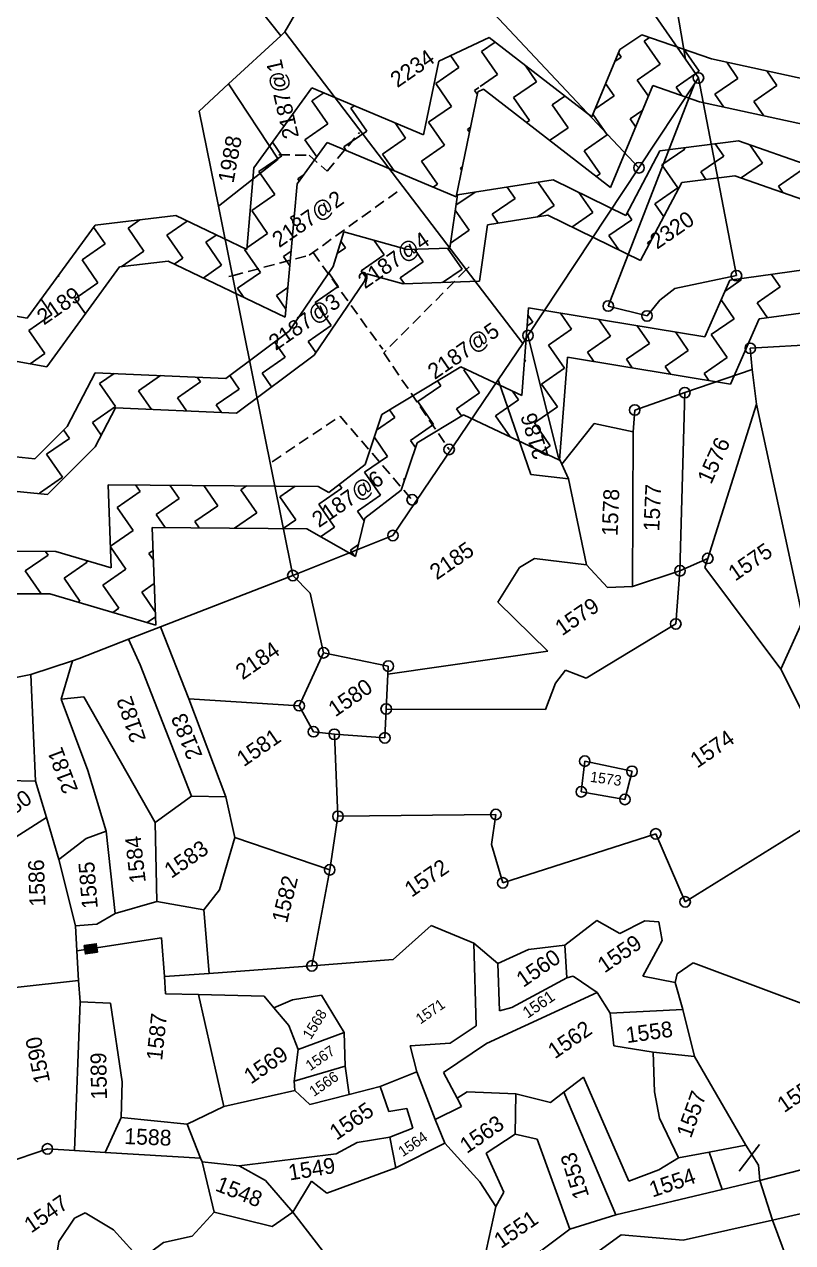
# Model space of a CAD drawing. Header units: metres. Extents: x 309685 to 314009, y 1915455 to 1919798.
# Drawn here: x 312375 to 312729, y 1916386 to 1916948 of the extents above; entities that cross this region are included whole.
import ezdxf

# ---------------------------------------------------------------- set-up
doc = ezdxf.new("R2010")
doc.units = ezdxf.units.M
doc.linetypes.add('DASHED', pattern=[0.75, 0.5, -0.25])
for name, color, linetype in [('POLY_HATCH', 12, 'Continuous'), ('POLY_PARCEL', 6, 'Continuous'), ('POLY_SUBPARCEL', 6, 'DASHED'), ('TEXT_PARCEL', 7, 'Continuous')]:
    doc.layers.add(name, color=color, linetype=linetype)
doc.styles.add('TEXT_MAP', font='')
doc.styles.get('TEXT_MAP').set_extended_font_data('Kruti Dev 050')
doc.dimstyles.get("Standard").update_dxf_attribs({"dimtxt": 0.18, "dimasz": 0.18, "dimexe": 0.18, "dimexo": 0.0625, "dimgap": 0.09, "dimtad": 0, "dimtih": 1, "dimtoh": 1, "dimdec": 4, "dimzin": 0, "dimdsep": 46, "dimtxsty": 'Standard', "dimcen": 0.09, "dimadec": 0, "dimazin": 0, "dimtfac": 1, "dimtdec": 4, "dimtofl": 0, "dimtmove": 0, "dimatfit": 3, "dimfxl": 1, "dimtolj": 1, "dimtzin": 0, "dimarcsym": 0})

msp = doc.modelspace()

# ---------------------------------------------------------------- hatches: boundary and pattern name
msp.add_hatch(color=256).paths.add_polyline_path([(312408.84, 1916520.26), (312408.24, 1916524.12), (312402.66, 1916523.24), (312403.26, 1916519.38)])

# ---------------------------------------------------------------- linework, layer by layer
msp.add_lwpolyline([(312402.66, 1916523.24), (312408.24, 1916524.12), (312408.84, 1916520.26), (312403.26, 1916519.38)], close=True)
for centre in [(312685.89, 1916923.22), (312658.48, 1916881.79), (312703.41, 1916832.08), (312644.33, 1916818.07), (312662.19, 1916813.5), (312607.32, 1916804.45), (312709.8, 1916798.58), (312679.62, 1916778.13), (312656.52, 1916770.13), (312570.96, 1916751.96), (312553.93, 1916728.74), (312545.05, 1916712.26), (312690.22, 1916701.72), (312677.38, 1916696.02), (312498.94, 1916693.81), (312675.46, 1916671.52), (312513.06, 1916658.2), (312542.92, 1916652.08), (312501.83, 1916633.8), (312541.96, 1916632.28), (312508.41, 1916621.82), (312518.05, 1916620.64), (312541.32, 1916618.99), (312633.48, 1916608.28), (312655.27, 1916603.57), (312631.88, 1916594.13), (312652.02, 1916590.59), (312519.72, 1916582.83), (312592.5, 1916583.7), (312666.25, 1916574.75), (312515.91, 1916558.18), (312595.67, 1916552.15), (312679.77, 1916543.38), (312507.68, 1916513.87), (312385.75, 1916429.51)]:
    msp.add_circle(centre, 2.42)
at = {"layer": 'POLY_HATCH'}
for p, q in [((312589.45, 1916941.85), (312566.29, 1916931.01)), ((312636.72, 1916905.22), (312589.45, 1916941.85)), ((312659.83, 1916943.12), (312649.64, 1916936.28)), ((312691.94, 1916932.01), (312659.83, 1916943.12)), ((312649.64, 1916936.28), (312636.72, 1916905.22)), ((312566.29, 1916931.01), (312559.18, 1916896.94)), ((312734.89, 1916922.6), (312691.94, 1916932.01)), ((312507.72, 1916918.67), (312481, 1916881.8)), ((312559.18, 1916896.94), (312507.72, 1916918.67)), ((312584.24, 1916916.81), (312574.15, 1916868.4)), ((312586.8, 1916918), (312584.24, 1916916.81)), ((312645.34, 1916872.64), (312586.8, 1916918)), ((312664.91, 1916919.69), (312645.34, 1916872.64)), ((312686.39, 1916912.27), (312664.91, 1916919.69)), ((312735.32, 1916901.55), (312686.39, 1916912.27)), ((312668.1, 1916889.66), (312704.4, 1916894.24)), ((312704.4, 1916894.24), (312737.73, 1916882.56)), ((312514.75, 1916893.47), (312500.9, 1916874.35)), ((312574.15, 1916868.4), (312514.75, 1916893.47)), ((312652.38, 1916859.87), (312668.1, 1916889.66)), ((312481, 1916881.8), (312477.64, 1916844.1)), ((312678.21, 1916875.05), (312702.69, 1916878.14)), ((312702.69, 1916878.14), (312740.09, 1916865.03)), ((312500.9, 1916874.35), (312495.42, 1916812.93)), ((312574.79, 1916869.35), (312618.98, 1916876.22)), ((312618.98, 1916876.22), (312652.38, 1916859.87)), ((312659.19, 1916838.99), (312678.21, 1916875.05)), ((312571.23, 1916844.81), (312574.79, 1916869.35)), ((312588.71, 1916855.57), (312616.5, 1916859.89)), ((312616.5, 1916859.89), (312659.19, 1916838.99)), ((312407.73, 1916855.36), (312376.48, 1916812.46)), ((312444.89, 1916859.73), (312407.73, 1916855.36)), ((312477.64, 1916844.1), (312444.89, 1916859.73)), ((312584.94, 1916829.53), (312588.71, 1916855.57)), ((312517.56, 1916836.32), (312522.34, 1916852.25)), ((312522.34, 1916852.25), (312551.64, 1916844.1)), ((312551.64, 1916844.1), (312571.23, 1916844.81)), ((312441.41, 1916838.71), (312419.01, 1916836.07)), ((312495.42, 1916812.93), (312441.41, 1916838.71)), ((312700.39, 1916830), (312757.65, 1916837.96)), ((312419.01, 1916836.07), (312385.51, 1916790.08)), ((312497.16, 1916806.45), (312517.56, 1916836.32)), ((312531.95, 1916829.45), (312532.99, 1916832.93)), ((312532.99, 1916832.93), (312549.77, 1916828.26)), ((312508.69, 1916795.38), (312531.95, 1916829.45)), ((312549.77, 1916828.26), (312584.94, 1916829.53)), ((312688.88, 1916803.87), (312700.39, 1916830)), ((312376.48, 1916812.46), (312313.76, 1916823.51)), ((312604.47, 1916776.84), (312607.6, 1916817.2)), ((312607.6, 1916817.2), (312688.88, 1916803.87)), ((312713.9, 1916812.12), (312756.98, 1916818.11)), ((312700.68, 1916782.1), (312713.9, 1916812.12)), ((312467.98, 1916784.7), (312497.16, 1916806.45)), ((312385.51, 1916790.08), (312314.54, 1916802.58)), ((312472.9, 1916768.72), (312508.69, 1916795.38)), ((312621.78, 1916747.02), (312625.46, 1916794.44)), ((312625.46, 1916794.44), (312700.68, 1916782.1)), ((312394.87, 1916762.58), (312407.79, 1916787.29)), ((312407.79, 1916787.29), (312467.98, 1916784.7)), ((312539.9, 1916768.07), (312576.38, 1916790.1)), ((312576.38, 1916790.1), (312604.47, 1916776.84)), ((312407.73, 1916753.17), (312417.11, 1916771.11)), ((312417.11, 1916771.11), (312472.9, 1916768.72)), ((312532.19, 1916745.06), (312539.9, 1916768.07)), ((312556.18, 1916755.04), (312577.51, 1916767.92)), ((312577.51, 1916767.92), (312621.78, 1916747.02)), ((312379.99, 1916747.56), (312394.87, 1916762.58)), ((312385.87, 1916731.11), (312407.73, 1916753.17)), ((312548.87, 1916733.24), (312556.18, 1916755.04)), ((312344.27, 1916751.28), (312379.99, 1916747.56)), ((312515.49, 1916732.07), (312532.19, 1916745.06)), ((312342.28, 1916735.64), (312385.87, 1916731.11)), ((312415.17, 1916697.44), (312413.75, 1916735.69)), ((312413.75, 1916735.69), (312510.57, 1916734.87)), ((312510.57, 1916734.87), (312515.49, 1916732.07)), ((312532.17, 1916720.25), (312548.87, 1916733.24)), ((312527.82, 1916702.56), (312532.17, 1916720.25)), ((312435.73, 1916670.98), (312434.07, 1916715.95)), ((312434.07, 1916715.95), (312505.32, 1916715.34)), ((312505.32, 1916715.34), (312527.82, 1916702.56)), ((312333.49, 1916705.04), (312389.68, 1916704.95)), ((312389.68, 1916704.95), (312415.17, 1916697.44)), ((312349.52, 1916685.44), (312386.84, 1916685.38)), ((312386.84, 1916685.38), (312435.73, 1916670.98))]:
    msp.add_line(p, q, dxfattribs=at)
at = {"layer": 'POLY_HATCH', "linetype": 'Continuous'}
for p, q in [((312585.96, 1916935.34), (312592.25, 1916939.69)), ((312660.94, 1916940.17), (312663.41, 1916941.88)), ((312668.26, 1916929.57), (312660.94, 1916940.17)), ((312575.36, 1916928.02), (312571.58, 1916933.49)), ((312593.29, 1916924.74), (312585.96, 1916935.34)), ((312650.34, 1916932.85), (312649.01, 1916934.77)), ((312686.19, 1916926.3), (312679.19, 1916936.42)), ((312564.76, 1916920.69), (312575.36, 1916928.02)), ((312611.21, 1916921.47), (312605.98, 1916929.04)), ((312647.35, 1916930.78), (312650.34, 1916932.85)), ((312657.66, 1916922.25), (312668.26, 1916929.57)), ((312704.11, 1916923.02), (312698.97, 1916930.47)), ((312585.26, 1916919.2), (312593.29, 1916924.74)), ((312662.85, 1916914.74), (312657.66, 1916922.25)), ((312675.59, 1916918.97), (312686.19, 1916926.3)), ((312693.51, 1916915.7), (312704.11, 1916923.02)), ((312722.04, 1916919.75), (312717.42, 1916926.43)), ((312507.72, 1916912.59), (312513.17, 1916916.36)), ((312572.09, 1916910.09), (312564.76, 1916920.69)), ((312582.69, 1916917.42), (312584.66, 1916918.78)), ((312583.98, 1916915.55), (312582.69, 1916917.42)), ((312600.61, 1916914.15), (312611.21, 1916921.47)), ((312647.06, 1916914.92), (312643.12, 1916920.62)), ((312678.29, 1916915.07), (312675.59, 1916918.97)), ((312711.44, 1916912.42), (312722.04, 1916919.75)), ((312515.04, 1916901.99), (312507.72, 1916912.59)), ((312525.64, 1916909.32), (312527.24, 1916910.42)), ((312607.94, 1916903.55), (312600.61, 1916914.15)), ((312618.54, 1916910.87), (312624.3, 1916914.85)), ((312625.87, 1916900.27), (312618.54, 1916910.87)), ((312638.21, 1916908.8), (312647.06, 1916914.92)), ((312697.58, 1916909.81), (312693.51, 1916915.7)), ((312716.04, 1916905.77), (312711.44, 1916912.42)), ((312532.97, 1916898.72), (312525.64, 1916909.32)), ((312561.49, 1916902.77), (312572.09, 1916910.09)), ((312643.79, 1916897), (312637.24, 1916906.48)), ((312654.39, 1916904.32), (312660.19, 1916908.33)), ((312504.44, 1916894.67), (312515.04, 1916901.99)), ((312550.89, 1916895.44), (312546.02, 1916902.5)), ((312568.82, 1916892.17), (312561.49, 1916902.77)), ((312579.42, 1916899.49), (312580.84, 1916900.48)), ((312580.35, 1916898.14), (312579.42, 1916899.49)), ((312606.63, 1916902.64), (312607.94, 1916903.55)), ((312617.31, 1916894.36), (312625.87, 1916900.27)), ((312656.97, 1916900.59), (312654.39, 1916904.32)), ((312493.84, 1916887.34), (312489.54, 1916893.57)), ((312509.9, 1916886.77), (312504.44, 1916894.67)), ((312522.37, 1916891.39), (312532.97, 1916898.72)), ((312540.29, 1916888.12), (312550.89, 1916895.44)), ((312633.19, 1916889.67), (312643.79, 1916897)), ((312523.47, 1916889.79), (312522.37, 1916891.39)), ((312545.59, 1916880.45), (312540.29, 1916888.12)), ((312558.22, 1916884.84), (312568.82, 1916892.17)), ((312640.52, 1916879.07), (312633.19, 1916889.67)), ((312669.04, 1916883.12), (312679.64, 1916890.45)), ((312679.64, 1916890.45), (312679.22, 1916891.06)), ((312697.57, 1916887.17), (312693.62, 1916892.88)), ((312715.49, 1916883.9), (312709.61, 1916892.41)), ((312483.24, 1916880.02), (312493.84, 1916887.34)), ((312565.54, 1916874.24), (312558.22, 1916884.84)), ((312676.37, 1916872.52), (312669.04, 1916883.12)), ((312686.97, 1916879.85), (312697.57, 1916887.17)), ((312705.66, 1916877.1), (312715.49, 1916883.9)), ((312490.57, 1916869.42), (312483.24, 1916880.02)), ((312501.17, 1916876.74), (312504.1, 1916878.77)), ((312501.88, 1916875.71), (312501.17, 1916876.74)), ((312576.14, 1916881.57), (312577.02, 1916882.18)), ((312576.72, 1916880.73), (312576.14, 1916881.57)), ((312638.68, 1916877.8), (312640.52, 1916879.07)), ((312689.31, 1916876.45), (312686.97, 1916879.85)), ((312722.82, 1916873.3), (312733.42, 1916880.62)), ((312563.55, 1916872.87), (312565.54, 1916874.24)), ((312601.39, 1916867.7), (312597.78, 1916872.93)), ((312611.99, 1916875.02), (312612.21, 1916875.17)), ((312619.32, 1916864.42), (312611.99, 1916875.02)), ((312665.77, 1916865.2), (312676.37, 1916872.52)), ((312724.83, 1916870.38), (312722.82, 1916873.3)), ((312479.97, 1916862.09), (312490.57, 1916869.42)), ((312574.08, 1916864.49), (312582.97, 1916870.63)), ((312590.79, 1916860.37), (312601.39, 1916867.7)), ((312637.24, 1916861.15), (312630.83, 1916870.42)), ((312487.29, 1916851.49), (312479.97, 1916862.09)), ((312497.89, 1916858.82), (312499.62, 1916860.01)), ((312580.19, 1916853.04), (312573.77, 1916862.33)), ((312593.58, 1916856.33), (312590.79, 1916860.37)), ((312611.68, 1916859.14), (312619.32, 1916864.42)), ((312627.58, 1916854.47), (312637.24, 1916861.15)), ((312655.17, 1916857.87), (312652.99, 1916861.02)), ((312669.87, 1916859.25), (312665.77, 1916865.2)), ((312412.32, 1916846.67), (312407, 1916854.36)), ((312422.92, 1916853.99), (312428.42, 1916857.79)), ((312440.84, 1916850.72), (312450.21, 1916857.19)), ((312499.33, 1916856.74), (312497.89, 1916858.82)), ((312644.57, 1916850.55), (312655.17, 1916857.87)), ((312430.24, 1916843.39), (312422.92, 1916853.99)), ((312448.17, 1916840.12), (312440.84, 1916850.72)), ((312458.77, 1916847.44), (312463.62, 1916850.79)), ((312477.71, 1916844.87), (312487.29, 1916851.49)), ((312571.56, 1916847.08), (312580.19, 1916853.04)), ((312649.16, 1916843.9), (312644.57, 1916850.55)), ((312401.72, 1916839.34), (312412.32, 1916846.67)), ((312419.78, 1916836.16), (312430.24, 1916843.39)), ((312466.09, 1916836.84), (312458.77, 1916847.44)), ((312476.69, 1916844.17), (312477.03, 1916844.4)), ((312484.02, 1916833.57), (312476.69, 1916844.17)), ((312494.62, 1916840.89), (312498.13, 1916843.32)), ((312519.36, 1916842.33), (312523.14, 1916844.94)), ((312523.14, 1916844.94), (312521.05, 1916847.97)), ((312541.07, 1916841.67), (312536.47, 1916848.32)), ((312558.99, 1916838.39), (312554.97, 1916844.22)), ((312576.92, 1916835.12), (312570.25, 1916844.77)), ((312662.49, 1916847.27), (312664.16, 1916848.43)), ((312663.09, 1916846.4), (312662.49, 1916847.27)), ((312409.04, 1916828.74), (312401.72, 1916839.34)), ((312444.2, 1916837.37), (312448.17, 1916840.12)), ((312497.54, 1916836.67), (312494.62, 1916840.89)), ((312530.47, 1916834.34), (312541.07, 1916841.67)), ((312548.39, 1916831.07), (312558.99, 1916838.39)), ((312390.33, 1916831.47), (312391.12, 1916832.02)), ((312391.12, 1916832.02), (312390.93, 1916832.29)), ((312457.61, 1916830.98), (312466.09, 1916836.84)), ((312473.42, 1916826.24), (312484.02, 1916833.57)), ((312519.87, 1916827.02), (312515.51, 1916833.32)), ((312532.52, 1916831.37), (312530.47, 1916834.34)), ((312567.95, 1916828.92), (312576.92, 1916835.12)), ((312723.59, 1916826.85), (312719.57, 1916832.67)), ((312398.44, 1916821.42), (312409.04, 1916828.74)), ((312476.31, 1916822.05), (312473.42, 1916826.24)), ((312491.34, 1916822.97), (312496.64, 1916826.63)), ((312509.27, 1916819.69), (312519.87, 1916827.02)), ((312550.32, 1916828.28), (312548.39, 1916831.07)), ((312698.16, 1916824.93), (312705.67, 1916830.12)), ((312705.67, 1916830.12), (312705.28, 1916830.68)), ((312712.99, 1916819.52), (312723.59, 1916826.85)), ((312387.84, 1916814.09), (312382.89, 1916821.26)), ((312403.26, 1916814.44), (312398.44, 1916821.42)), ((312495.75, 1916816.6), (312491.34, 1916822.97)), ((312702.39, 1916812.2), (312696.38, 1916820.9)), ((312516.59, 1916809.09), (312509.27, 1916819.69)), ((312717.74, 1916812.66), (312712.99, 1916819.52)), ((312377.24, 1916806.76), (312387.84, 1916814.09)), ((312606.95, 1916808.89), (312609.49, 1916810.65)), ((312609.49, 1916810.65), (312607.33, 1916813.77)), ((312627.42, 1916807.37), (312622.29, 1916814.79)), ((312645.34, 1916804.1), (312639.95, 1916811.9)), ((312691.79, 1916804.87), (312702.39, 1916812.2)), ((312384.57, 1916796.17), (312377.24, 1916806.76)), ((312505.99, 1916801.77), (312516.59, 1916809.09)), ((312616.82, 1916800.05), (312627.42, 1916807.37)), ((312634.74, 1916796.77), (312645.34, 1916804.1)), ((312663.27, 1916800.82), (312657.62, 1916809)), ((312681.19, 1916797.55), (312675.28, 1916806.1)), ((312699.12, 1916794.27), (312691.79, 1916804.87)), ((312395.17, 1916803.49), (312395.4, 1916803.65)), ((312395.22, 1916803.41), (312395.17, 1916803.49)), ((312495.39, 1916794.44), (312490.52, 1916801.5)), ((312509.54, 1916796.63), (312505.99, 1916801.77)), ((312624.14, 1916789.45), (312616.82, 1916800.05)), ((312652.67, 1916793.5), (312663.27, 1916800.82)), ((312377.74, 1916791.45), (312384.57, 1916796.17)), ((312484.79, 1916787.12), (312495.39, 1916794.44)), ((312605.67, 1916792.34), (312606.22, 1916792.72)), ((312606.22, 1916792.72), (312605.75, 1916793.39)), ((312637.75, 1916792.43), (312634.74, 1916796.77)), ((312655.41, 1916789.53), (312652.67, 1916793.5)), ((312670.59, 1916790.22), (312681.19, 1916797.55)), ((312688.52, 1916786.95), (312699.12, 1916794.27)), ((312409.82, 1916782.29), (312416.5, 1916786.91)), ((312489.14, 1916780.82), (312484.79, 1916787.12)), ((312577.69, 1916788.67), (312578.39, 1916789.15)), ((312585.02, 1916778.07), (312577.69, 1916788.67)), ((312613.54, 1916782.12), (312624.14, 1916789.45)), ((312673.08, 1916786.63), (312670.59, 1916790.22)), ((312690.74, 1916783.73), (312688.52, 1916786.95)), ((312417.14, 1916771.69), (312409.82, 1916782.29)), ((312427.74, 1916779.02), (312437.84, 1916786)), ((312445.67, 1916775.74), (312456.27, 1916783.07)), ((312456.27, 1916783.07), (312454.74, 1916785.27)), ((312474.19, 1916779.79), (312469.84, 1916786.09)), ((312556.49, 1916774.02), (312567.09, 1916781.34)), ((312567.09, 1916781.34), (312565.56, 1916783.57)), ((312620.87, 1916771.52), (312613.54, 1916782.12)), ((312433.7, 1916770.4), (312427.74, 1916779.02)), ((312449.84, 1916769.71), (312445.67, 1916775.74)), ((312463.59, 1916772.47), (312474.19, 1916779.79)), ((312574.42, 1916770.74), (312585.02, 1916778.07)), ((312602.94, 1916774.8), (312600.11, 1916778.89)), ((312406.54, 1916764.37), (312417.14, 1916771.69)), ((312465.98, 1916769.02), (312463.59, 1916772.47)), ((312545.89, 1916766.69), (312543.46, 1916770.22)), ((312563.82, 1916763.42), (312556.49, 1916774.02)), ((312576.7, 1916767.44), (312574.42, 1916770.74)), ((312592.34, 1916767.47), (312602.94, 1916774.8)), ((312610.27, 1916764.2), (312620.87, 1916771.52)), ((312537.5, 1916760.89), (312545.89, 1916766.69)), ((312599.06, 1916757.74), (312592.34, 1916767.47)), ((312395.94, 1916757.04), (312393.25, 1916760.94)), ((312410.55, 1916758.56), (312406.54, 1916764.37)), ((312553.22, 1916756.09), (312563.82, 1916763.42)), ((312617.59, 1916753.6), (312610.27, 1916764.2)), ((312385.34, 1916749.72), (312395.94, 1916757.04)), ((312542.62, 1916748.77), (312536.43, 1916757.72)), ((312555.45, 1916752.87), (312553.22, 1916756.09)), ((312613.64, 1916750.86), (312617.59, 1916753.6)), ((312392.67, 1916739.12), (312385.34, 1916749.72)), ((312532.02, 1916741.44), (312542.62, 1916748.77)), ((312382.07, 1916731.79), (312392.67, 1916739.12)), ((312539.34, 1916730.84), (312532.02, 1916741.44)), ((312549.94, 1916738.17), (312550.7, 1916738.69)), ((312550.33, 1916737.6), (312549.94, 1916738.17)), ((312382.28, 1916731.48), (312382.07, 1916731.79)), ((312417.92, 1916725.24), (312428.52, 1916732.57)), ((312428.52, 1916732.57), (312426.43, 1916735.59)), ((312446.44, 1916729.29), (312442.19, 1916735.45)), ((312464.37, 1916726.02), (312457.94, 1916735.32)), ((312474.97, 1916733.34), (312477.59, 1916735.15)), ((312482.29, 1916722.74), (312474.97, 1916733.34)), ((312492.89, 1916730.07), (312499.97, 1916734.96)), ((312510.82, 1916726.79), (312521.42, 1916734.12)), ((312521.42, 1916734.12), (312520.27, 1916735.78)), ((312528.74, 1916723.52), (312539.34, 1916730.84)), ((312425.24, 1916714.64), (312417.92, 1916725.24)), ((312435.84, 1916721.97), (312446.44, 1916729.29)), ((312453.77, 1916718.69), (312464.37, 1916726.02)), ((312500.22, 1916719.47), (312492.89, 1916730.07)), ((312518.14, 1916716.19), (312510.82, 1916726.79)), ((312440.04, 1916715.9), (312435.84, 1916721.97)), ((312472, 1916715.63), (312482.29, 1916722.74)), ((312494.39, 1916715.44), (312500.22, 1916719.47)), ((312531.86, 1916719.01), (312528.74, 1916723.52)), ((312414.8, 1916707.42), (312425.24, 1916714.64)), ((312455.79, 1916715.77), (312453.77, 1916718.69)), ((312511.68, 1916711.73), (312518.14, 1916716.19)), ((312375.52, 1916695.94), (312386.12, 1916703.27)), ((312386.12, 1916703.27), (312384.95, 1916704.96)), ((312421.97, 1916696.72), (312414.81, 1916707.07)), ((312432.57, 1916704.04), (312434.46, 1916705.35)), ((312434.62, 1916701.08), (312432.57, 1916704.04)), ((312525.47, 1916705.59), (312529.2, 1916708.17)), ((312527.4, 1916702.8), (312525.47, 1916705.59)), ((312393.45, 1916692.67), (312404.05, 1916699.99)), ((312404.05, 1916699.99), (312403.41, 1916700.9)), ((312382.81, 1916685.39), (312375.52, 1916695.94)), ((312400.77, 1916682.07), (312393.45, 1916692.67)), ((312411.37, 1916689.39), (312421.97, 1916696.72)), ((312418.7, 1916678.79), (312411.37, 1916689.39)), ((312429.3, 1916686.12), (312435.03, 1916690.08)), ((312435.51, 1916677.13), (312429.3, 1916686.12)), ((312399.97, 1916681.51), (312400.77, 1916682.07)), ((312415.86, 1916676.83), (312418.7, 1916678.79)), ((312431.75, 1916672.15), (312435.59, 1916674.81))]:
    msp.add_line(p, q, dxfattribs=at)
at = {"layer": 'POLY_PARCEL'}
for p, q in [((312632.05, 1917213.7), (312679.91, 1916931.88)), ((312588.96, 1917063.15), (312679.91, 1916931.88)), ((312429.88, 1917023.05), (312493.31, 1916942.57)), ((312531.49, 1917017.03), (312658.48, 1916881.79)), ((312495.29, 1916944.4), (312511.06, 1916972.05)), ((312493.31, 1916942.57), (312495.29, 1916944.4)), ((312578.86, 1916834.84), (312495.29, 1916944.4)), ((312469.28, 1916920.42), (312493.31, 1916942.57)), ((312679.91, 1916931.88), (312685.89, 1916923.22)), ((312685.89, 1916923.22), (312684.13, 1916920.56)), ((312685.89, 1916923.22), (312703.41, 1916832.08)), ((312455.78, 1916907.97), (312469.28, 1916920.42)), ((312469.28, 1916920.42), (312492.11, 1916885.83)), ((312644.33, 1916818.07), (312684.13, 1916920.56)), ((312684.13, 1916920.56), (312658.48, 1916881.79)), ((312464.62, 1916864.07), (312455.78, 1916907.97)), ((312492.11, 1916885.83), (312464.62, 1916864.07)), ((312658.48, 1916881.79), (312607.32, 1916804.45)), ((312471.08, 1916832.04), (312464.62, 1916864.07)), ((312498.94, 1916693.81), (312471.08, 1916832.04)), ((312604.87, 1916800.74), (312578.86, 1916834.84)), ((312703.41, 1916832.08), (312675.02, 1916826.13)), ((312668.08, 1916820.82), (312662.19, 1916813.5)), ((312675.02, 1916826.13), (312668.08, 1916820.82)), ((312662.19, 1916813.5), (312644.33, 1916818.07)), ((312607.32, 1916804.45), (312604.87, 1916800.74)), ((312621.28, 1916748.91), (312607.32, 1916804.45)), ((312593.57, 1916784.03), (312604.87, 1916800.74)), ((312709.8, 1916798.58), (312793.04, 1916803.41)), ((312710.6, 1916788.85), (312709.8, 1916798.58)), ((312679.62, 1916778.13), (312710.6, 1916788.85)), ((312710.6, 1916788.85), (312712.61, 1916772.81)), ((312545.05, 1916712.26), (312593.57, 1916784.03)), ((312593.57, 1916784.03), (312608.68, 1916740.38)), ((312656.52, 1916770.13), (312679.62, 1916778.13)), ((312677.38, 1916696.02), (312679.62, 1916778.13)), ((312655.81, 1916760.05), (312656.52, 1916770.13)), ((312690.22, 1916701.72), (312712.61, 1916772.81)), ((312712.61, 1916772.81), (312734.21, 1916673.45)), ((312622.97, 1916745.22), (312637.84, 1916763.84)), ((312637.84, 1916763.84), (312655.81, 1916760.05)), ((312655.52, 1916688.75), (312655.81, 1916760.05)), ((312622.97, 1916745.22), (312621.28, 1916748.91)), ((312626.07, 1916738.45), (312622.97, 1916745.22)), ((312608.68, 1916740.38), (312626.07, 1916738.45)), ((312626.07, 1916738.45), (312634.26, 1916698.81)), ((312498.94, 1916693.81), (312545.05, 1916712.26)), ((312593.46, 1916681.59), (312603.4, 1916697.52)), ((312603.4, 1916697.52), (312610.26, 1916701.73)), ((312610.26, 1916701.73), (312634.26, 1916698.81)), ((312634.26, 1916698.81), (312643.99, 1916688.28)), ((312690.22, 1916701.72), (312677.38, 1916696.02)), ((312688.9, 1916697.53), (312690.22, 1916701.72)), ((312723.88, 1916650.64), (312688.9, 1916697.53)), ((312437.82, 1916670.11), (312498.94, 1916693.81)), ((312506.91, 1916685.65), (312498.94, 1916693.81)), ((312677.38, 1916696.02), (312655.52, 1916688.75)), ((312677.38, 1916696.02), (312675.46, 1916671.52)), ((312643.99, 1916688.28), (312655.52, 1916688.75)), ((312513.06, 1916658.2), (312506.91, 1916685.65)), ((312616.44, 1916658.95), (312593.46, 1916681.59)), ((312423.2, 1916664.44), (312437.82, 1916670.11)), ((312450.99, 1916636.96), (312437.82, 1916670.11)), ((312675.46, 1916671.52), (312634.07, 1916646.57)), ((312734.21, 1916673.45), (312723.88, 1916650.64)), ((312400.39, 1916655.59), (312423.2, 1916664.44)), ((312423.2, 1916664.44), (312428.57, 1916652.65)), ((312501.83, 1916633.8), (312513.06, 1916658.2)), ((312542.92, 1916652.08), (312513.06, 1916658.2)), ((312542.74, 1916648.38), (312616.44, 1916658.95)), ((312378.16, 1916648.16), (312397.25, 1916654.54)), ((312397.25, 1916654.54), (312392.15, 1916636.77)), ((312397.25, 1916654.54), (312400.39, 1916655.59)), ((312428.57, 1916652.65), (312452.17, 1916592.04)), ((312542.74, 1916648.38), (312542.92, 1916652.08)), ((312368.11, 1916646.18), (312378.16, 1916648.16)), ((312380.32, 1916599.02), (312378.16, 1916648.16)), ((312541.96, 1916632.28), (312542.74, 1916648.38)), ((312624.54, 1916650.26), (312620.02, 1916644.18)), ((312634.07, 1916646.57), (312624.54, 1916650.26)), ((312723.88, 1916650.64), (312754.35, 1916589.69)), ((312620.02, 1916644.18), (312615.43, 1916632.12)), ((312392.15, 1916636.77), (312402.56, 1916637.88)), ((312404.34, 1916603.95), (312392.15, 1916636.77)), ((312402.56, 1916637.88), (312435.45, 1916579.98)), ((312450.99, 1916636.96), (312467.98, 1916591.85)), ((312501.83, 1916633.8), (312450.99, 1916636.96)), ((312508.41, 1916621.82), (312501.83, 1916633.8)), ((312541.32, 1916618.99), (312541.96, 1916632.28)), ((312615.43, 1916632.12), (312541.96, 1916632.28)), ((312518.05, 1916620.64), (312508.41, 1916621.82)), ((312519.72, 1916582.83), (312518.05, 1916620.64)), ((312518.05, 1916620.64), (312541.32, 1916618.99)), ((312631.88, 1916594.13), (312633.48, 1916608.28)), ((312633.48, 1916608.28), (312655.27, 1916603.57)), ((312412.82, 1916576), (312404.34, 1916603.95)), ((312655.27, 1916603.57), (312652.02, 1916590.59)), ((312366.88, 1916599.36), (312380.32, 1916599.02)), ((312385.32, 1916582.25), (312380.32, 1916599.02)), ((312452.17, 1916592.04), (312435.45, 1916579.98)), ((312452.17, 1916592.04), (312467.98, 1916591.85)), ((312467.98, 1916591.85), (312472.21, 1916573.02)), ((312652.02, 1916590.59), (312631.88, 1916594.13)), ((312754.35, 1916589.69), (312679.77, 1916543.38)), ((312357.14, 1916564.4), (312385.32, 1916582.25)), ((312391.1, 1916562.85), (312385.32, 1916582.25)), ((312435.45, 1916579.98), (312436.27, 1916543.53)), ((312515.91, 1916558.18), (312519.72, 1916582.83)), ((312592.5, 1916583.7), (312519.72, 1916582.83)), ((312590.47, 1916569.78), (312592.5, 1916583.7)), ((312412.82, 1916576), (312403.68, 1916572.56)), ((312417.05, 1916538.03), (312412.82, 1916576)), ((312666.25, 1916574.75), (312595.67, 1916552.15)), ((312679.77, 1916543.38), (312666.25, 1916574.75)), ((312403.68, 1916572.56), (312391.1, 1916562.85)), ((312465.07, 1916548.89), (312472.21, 1916573.02)), ((312472.21, 1916573.02), (312515.91, 1916558.18)), ((312595.67, 1916552.15), (312590.47, 1916569.78)), ((312398.69, 1916532.27), (312391.1, 1916562.85)), ((312515.91, 1916558.18), (312507.68, 1916513.87)), ((312457.88, 1916539.7), (312465.07, 1916548.89)), ((312417.05, 1916538.03), (312436.27, 1916543.53)), ((312436.27, 1916543.53), (312457.88, 1916539.7)), ((312408.56, 1916533.17), (312417.05, 1916538.03)), ((312457.88, 1916539.7), (312460.26, 1916510.41)), ((312624.35, 1916523.48), (312639.11, 1916534.87)), ((312639.11, 1916534.87), (312649.69, 1916528.85)), ((312649.69, 1916528.85), (312661.23, 1916534.63)), ((312661.23, 1916534.63), (312667.64, 1916534.17)), ((312667.64, 1916534.17), (312669.16, 1916525.61)), ((312398.69, 1916532.27), (312408.56, 1916533.17)), ((312399.34, 1916520.75), (312398.69, 1916532.27)), ((312545.16, 1916516.83), (312562.71, 1916532.5)), ((312562.71, 1916532.5), (312582.34, 1916524.3)), ((312399.34, 1916520.75), (312438.32, 1916526.86)), ((312438.32, 1916526.86), (312439.68, 1916508.91)), ((312583.45, 1916486.2), (312582.34, 1916524.3)), ((312582.34, 1916524.3), (312593.43, 1916514.93)), ((312607.5, 1916521.45), (312624.35, 1916523.48)), ((312625.29, 1916508.35), (312624.35, 1916523.48)), ((312669.16, 1916525.61), (312660.26, 1916509.16)), ((312400.1, 1916507.21), (312399.34, 1916520.75)), ((312593.43, 1916514.93), (312607.5, 1916521.45)), ((312507.68, 1916513.87), (312460.26, 1916510.41)), ((312507.68, 1916513.87), (312545.16, 1916516.83)), ((312593.43, 1916514.93), (312594.26, 1916493.11)), ((312676.04, 1916510.28), (312683.43, 1916515.22)), ((312683.43, 1916515.22), (312837.38, 1916457.54)), ((312370.88, 1916503.92), (312400.1, 1916507.21)), ((312400.1, 1916507.21), (312400.88, 1916497.27)), ((312460.26, 1916510.41), (312439.68, 1916508.91)), ((312439.68, 1916508.91), (312440.27, 1916501)), ((312599.9, 1916494.75), (312625.29, 1916508.35)), ((312625.29, 1916508.35), (312628.11, 1916509.17)), ((312628.11, 1916509.17), (312639.26, 1916501.54)), ((312660.26, 1916509.16), (312675.18, 1916506.15)), ((312675.18, 1916506.15), (312676.04, 1916510.28)), ((312678.76, 1916493.75), (312675.18, 1916506.15)), ((312440.27, 1916501), (312455.37, 1916500.64)), ((312467.08, 1916449.03), (312455.37, 1916500.64)), ((312455.37, 1916500.64), (312485.7, 1916499.93)), ((312498.7, 1916498.27), (312512.1, 1916500.43)), ((312512.1, 1916500.43), (312522.52, 1916483.12)), ((312639.26, 1916501.54), (312588.2, 1916478.14)), ((312639.26, 1916501.54), (312645.14, 1916492.06)), ((312400.88, 1916497.27), (312398.26, 1916428.75)), ((312414.86, 1916496.62), (312400.88, 1916497.27)), ((312420.23, 1916460.44), (312414.86, 1916496.62)), ((312485.7, 1916499.93), (312490.18, 1916494.6)), ((312490.18, 1916494.6), (312498.7, 1916498.27)), ((312490.18, 1916494.6), (312497.03, 1916486.47)), ((312594.26, 1916493.11), (312599.9, 1916494.75)), ((312645.14, 1916492.06), (312678.76, 1916493.75)), ((312645.14, 1916492.06), (312646.97, 1916476.97)), ((312684.05, 1916472.03), (312678.76, 1916493.75)), ((312497.03, 1916486.47), (312501.33, 1916475.28)), ((312571.51, 1916478.29), (312583.45, 1916486.2)), ((312501.33, 1916475.28), (312522.52, 1916483.12)), ((312522.52, 1916483.12), (312523.1, 1916467.66)), ((312552.93, 1916477.07), (312571.51, 1916478.29)), ((312588.2, 1916478.14), (312568.43, 1916464.69)), ((312499.45, 1916460.69), (312501.33, 1916475.28)), ((312556.06, 1916465.02), (312552.93, 1916477.07)), ((312646.97, 1916476.97), (312665, 1916474.09)), ((312665, 1916474.09), (312665.71, 1916455.75)), ((312665, 1916474.09), (312684.05, 1916472.03)), ((312523.1, 1916467.66), (312499.45, 1916460.69)), ((312524.9, 1916454.6), (312523.1, 1916467.66)), ((312684.05, 1916472.03), (312707.74, 1916431.21)), ((312539.24, 1916458.32), (312556.06, 1916465.02)), ((312556.06, 1916465.02), (312564.46, 1916443.01)), ((312568.43, 1916464.69), (312574.65, 1916452.93)), ((312623.86, 1916455.69), (312632.88, 1916462.62)), ((312632.88, 1916462.62), (312653.82, 1916414.57)), ((312419.72, 1916444.03), (312420.23, 1916460.44)), ((312467.08, 1916449.03), (312499.75, 1916456.37)), ((312499.45, 1916460.69), (312499.75, 1916456.37)), ((312499.75, 1916456.37), (312506.68, 1916449.93)), ((312524.9, 1916454.6), (312539.24, 1916458.32)), ((312539.24, 1916458.32), (312543.1, 1916446.78)), ((312574.65, 1916452.93), (312579.25, 1916455.85)), ((312579.25, 1916455.85), (312601.69, 1916454.82)), ((312617.7, 1916450.95), (312623.86, 1916455.69)), ((312647.84, 1916399.08), (312623.86, 1916455.69)), ((312665.71, 1916455.75), (312667.97, 1916443.66)), ((312506.68, 1916449.93), (312524.9, 1916454.6)), ((312574.65, 1916452.93), (312576.66, 1916449.13)), ((312601.69, 1916454.82), (312601.35, 1916436.32)), ((312601.69, 1916454.82), (312617.7, 1916450.95)), ((312450.18, 1916440.95), (312467.08, 1916449.03)), ((312543.1, 1916446.78), (312551.45, 1916448.12)), ((312551.45, 1916448.12), (312554.23, 1916439.02)), ((312576.66, 1916449.13), (312564.46, 1916443.01)), ((312412.32, 1916427.9), (312419.72, 1916444.03)), ((312419.72, 1916444.03), (312450.18, 1916440.95)), ((312456.38, 1916425.24), (312450.18, 1916440.95)), ((312554.23, 1916439.02), (312543.66, 1916434.91)), ((312564.46, 1916443.01), (312568.93, 1916432.08)), ((312667.97, 1916443.66), (312676.76, 1916425.37)), ((312528.57, 1916432.39), (312543.66, 1916434.91)), ((312543.66, 1916434.91), (312546.38, 1916420.83)), ((312588.04, 1916427.56), (312601.35, 1916436.32)), ((312601.35, 1916436.32), (312611.6, 1916433.95)), ((312611.6, 1916433.95), (312626.63, 1916392.46)), ((312366.01, 1916422.8), (312385.75, 1916429.51)), ((312385.75, 1916429.51), (312398.26, 1916428.75)), ((312398.26, 1916428.75), (312412.32, 1916427.9)), ((312412.32, 1916427.9), (312456.38, 1916425.24)), ((312518.82, 1916427.18), (312528.57, 1916432.39)), ((312546.38, 1916420.83), (312568.93, 1916432.08)), ((312568.93, 1916432.08), (312585.07, 1916414.4)), ((312596.19, 1916409.55), (312588.04, 1916427.56)), ((312676.76, 1916425.37), (312690.89, 1916428.04)), ((312690.89, 1916428.04), (312707.74, 1916431.21)), ((312690.89, 1916428.04), (312696.89, 1916410.77)), ((312707.74, 1916431.21), (312713.61, 1916422.07)), ((312457.04, 1916423.56), (312456.38, 1916425.24)), ((312462.71, 1916400.36), (312457.04, 1916423.56)), ((312474.2, 1916421.72), (312457.04, 1916423.56)), ((312474.2, 1916421.72), (312518.82, 1916427.18)), ((312667.58, 1916419.89), (312676.76, 1916425.37)), ((312713.61, 1916422.07), (312714.25, 1916414.9)), ((312714.25, 1916414.9), (312761.04, 1916426.99)), ((312486.35, 1916414.87), (312474.2, 1916421.72)), ((312514.62, 1916409.12), (312546.38, 1916420.83)), ((312653.82, 1916414.57), (312667.58, 1916419.89)), ((312720.05, 1916396.66), (312813.27, 1916418.39)), ((312498.91, 1916400.28), (312486.35, 1916414.87)), ((312498.91, 1916400.28), (312507.47, 1916414.63)), ((312507.47, 1916414.63), (312514.62, 1916409.12)), ((312585.07, 1916414.4), (312592.52, 1916402.96)), ((312696.89, 1916410.77), (312647.84, 1916399.08)), ((312714.25, 1916414.9), (312696.89, 1916410.77)), ((312720.05, 1916396.66), (312714.25, 1916414.9)), ((312592.52, 1916402.96), (312596.19, 1916409.55)), ((312403.2, 1916399.99), (312398.18, 1916397.58)), ((312416.19, 1916392.16), (312403.2, 1916399.99)), ((312452.51, 1916389.22), (312462.71, 1916400.36)), ((312462.71, 1916400.36), (312489.39, 1916393.81)), ((312489.39, 1916393.81), (312498.91, 1916400.28)), ((312551.03, 1916332.89), (312498.91, 1916400.28)), ((312592.52, 1916402.96), (312583.07, 1916359.98)), ((312398.18, 1916397.58), (312391.09, 1916386.77)), ((312647.84, 1916399.08), (312626.63, 1916392.46)), ((312720.05, 1916396.66), (312678.8, 1916387.41)), ((312726.97, 1916378.04), (312720.05, 1916396.66)), ((312425.07, 1916382.38), (312416.19, 1916392.16)), ((312439.34, 1916386.33), (312452.51, 1916389.22)), ((312626.63, 1916392.46), (312583.07, 1916359.98)), ((312650.25, 1916389.93), (312588.02, 1916344.76)), ((312678.8, 1916387.41), (312650.25, 1916389.93)), ((312391.09, 1916386.77), (312386.4, 1916357.07)), ((312433.32, 1916381.87), (312439.34, 1916386.33))]:
    msp.add_line(p, q, dxfattribs=at)
at = {"layer": 'POLY_SUBPARCEL', "ltscale": 10}
for p, q in [((312514.73, 1916880.25), (312529.61, 1916898.05)), ((312492.5, 1916887.78), (312506.39, 1916887.57)), ((312506.39, 1916887.57), (312514.73, 1916880.25)), ((312506.46, 1916841.5), (312548.85, 1916872.1)), ((312471.08, 1916832.04), (312506.46, 1916841.5)), ((312508.24, 1916842.72), (312540.33, 1916798.17)), ((312469.42, 1916831.6), (312471.08, 1916832.04)), ((312578.86, 1916834.84), (312540.81, 1916796.54)), ((312580.21, 1916836.2), (312578.86, 1916834.84)), ((312540.81, 1916796.54), (312570.96, 1916751.96)), ((312489.4, 1916746.29), (312520.73, 1916767.29)), ((312520.73, 1916767.29), (312553.93, 1916728.74))]:
    msp.add_line(p, q, dxfattribs=at)

# ---------------------------------------------------------------- texts
at = {"layer": 'TEXT_PARCEL', "style": 'TEXT_MAP'}
for s, height, rotation, p in [('2234', 7.305, 34.6473, (312547.1, 1916918.46)), ('2187@1', 7.305, 102.8207, (312501.77, 1916896.14)), ('2187@2', 7.305, 34.6473, (312492.61, 1916844.7)), ('2320', 7.305, 34.6473, (312666.82, 1916843.96)), ('2187@4', 7.305, 34.6473, (312532.15, 1916825.74)), ('2187@3', 7.305, 34.6473, (312491.01, 1916797.3)), ('2187@5', 7.305, 34.6473, (312564.32, 1916783.92)), ('1576', 7.305, 65.5789, (312691.73, 1916735.52)), ('2187@6', 7.305, 34.6473, (312510.95, 1916715.67)), ('1578', 7.305, 87.7424, (312648.6, 1916711.95)), ('1577', 7.305, 87.4275, (312667.82, 1916714.08)), ('1575', 7.305, 34.6473, (312702.86, 1916690.99)), ('1579', 7.305, 34.6473, (312623.04, 1916665.78)), ('1580', 7.305, 34.6473, (312518.48, 1916628.38)), ('1581', 7.305, 34.6473, (312476.28, 1916605.41)), ('1574', 7.305, 34.6473, (312685.35, 1916604.76)), ('2181', 7.305, 110.594, (312400, 1916594.98)), ('1573', 4.87, 352.1521, (312635.76, 1916598.76)), ('2180', 7.305, 34.6473, (312361.43, 1916577.19)), ('1584', 7.305, 96.4383, (312431.15, 1916552.46)), ('1583', 7.305, 34.6473, (312442.85, 1916553.93)), ('1586', 7.305, 92.0401, (312384.88, 1916541.34)), ('1572', 7.305, 34.6473, (312553.66, 1916545.24)), ('1585', 7.305, 94.5471, (312409.02, 1916540.5)), ('1582', 7.305, 76.2446, (312496.19, 1916533.26)), ('1559', 7.305, 34.6473, (312642.63, 1916510.33)), ('1560', 7.305, 34.6473, (312605.17, 1916503.69)), ('1561', 5.351, 34.6473, (312607.16, 1916489.45)), ('1571', 4.87, 34.6473, (312557.69, 1916486.79)), ('1587', 7.305, 84.01, (312438.63, 1916470.01)), ('1568', 4.87, 57.8348, (312507.18, 1916479.62)), ('1562', 7.305, 34.6473, (312619.72, 1916470.74)), ('1558', 7.305, 8.1116, (312652.96, 1916478.25)), ('1590', 7.305, 101.689, (312387.05, 1916460.5)), ('1589', 7.305, 90.9236, (312413.22, 1916452.26)), ('1569', 7.305, 34.6473, (312479.56, 1916459.1)), ('1567', 4.87, 34.6473, (312506.92, 1916465.26)), ('1566', 4.87, 34.6473, (312508.59, 1916453.39)), ('1555', 7.305, 34.6473, (312725.43, 1916445.94)), ('1557', 7.305, 70.4504, (312682.43, 1916434.07)), ('1565', 7.305, 34.6473, (312519.07, 1916433.22)), ('1563', 7.305, 34.6473, (312579.12, 1916427.11)), ('1588', 7.305, 357.8123, (312421.11, 1916431.77)), ('1564', 4.87, 34.6473, (312549.59, 1916425.65)), ('1553', 7.305, 107.5241, (312635.59, 1916407.79)), ('1549', 7.305, 9.4185, (312497.48, 1916414.93)), ('1548', 7.305, 338.3514, (312462.72, 1916410.42)), ('1554', 7.305, 18.7145, (312664.72, 1916407.06)), ('1547', 7.305, 34.6473, (312378.26, 1916390.44)), ('1551', 7.305, 34.6473, (312594.86, 1916383.32))]:
    msp.add_text(s, height=height, rotation=rotation, dxfattribs=at).set_placement(p)
at = {"layer": 'TEXT_PARCEL', "ltscale": 10, "style": 'TEXT_MAP'}
for s, rotation, p in [('1988', 79.6055, (312471.52, 1916874.42)), ('2189', 34.6473, (312384.15, 1916809.04)), ('2186', 106.8621, (312617.02, 1916748.7)), ('2185', 34.6473, (312565.26, 1916691.54)), ('2184', 34.6473, (312475.75, 1916645.47)), ('2182', 108.6893, (312431.3, 1916618.31)), ('2183', 111.7619, (312457.36, 1916610.85))]:
    msp.add_text(s, height=7.305, rotation=rotation, dxfattribs=at).set_placement(p)

# ---------------------------------------------------------------- leaders
msp.add_leader([(312713.98, 1916431.57), (312704.73, 1916419.27)], dimstyle='Standard', override={"dimtxt": 2.5, "dimasz": 2.5, "dimexe": 1.25, "dimexo": 0.625, "dimgap": 0.625, "dimtad": 1, "dimtih": 0, "dimtoh": 0, "dimzin": 8, "dimcen": 2.5, "dimtofl": 1})

doc.saveas('drawing.dxf')
